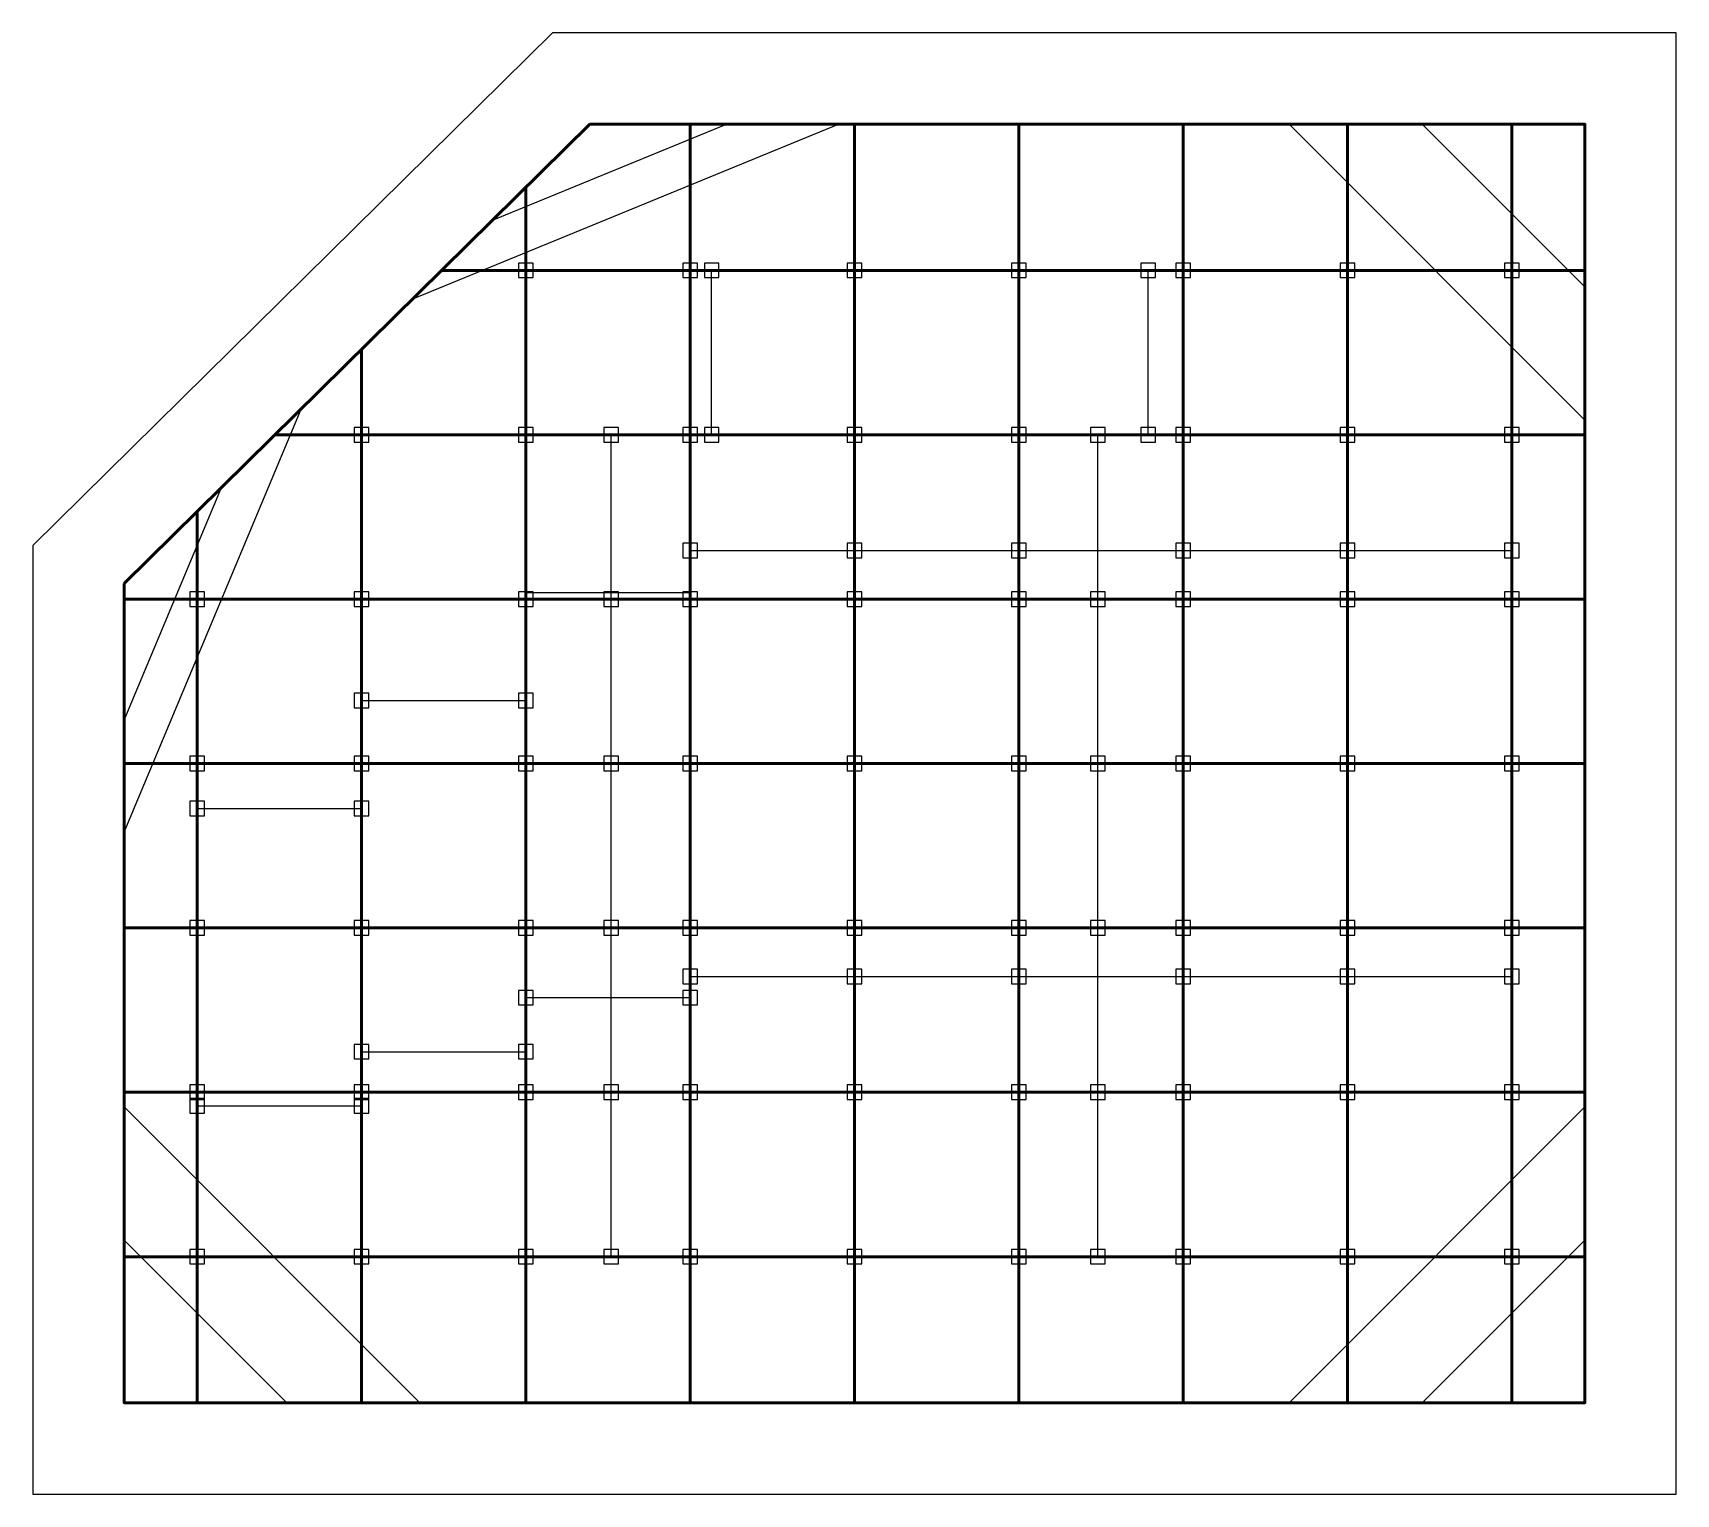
# Model space of a CAD drawing. Header units: metres. Extents: x 29.5 to 119.5, y 18.2 to 98.2.
import ezdxf

# ---------------------------------------------------------------- set-up
doc = ezdxf.new("R2010")
doc.units = ezdxf.units.M
for name, color, linetype in [('CORNER', 2, 'Continuous'), ('PILLAR', 7, 'Continuous'), ('STRUT', 4, 'Continuous'), ('TIE', 8, 'Continuous'), ('WALING', 6, 'Continuous'), ('WALL_REF', 1, 'Continuous')]:
    doc.layers.add(name, color=color, linetype=linetype)

msp = doc.modelspace()

# ---------------------------------------------------------------- linework, layer by layer
at = {"layer": 'CORNER', "lineweight": 25}
for points in [[(50.358, 83.657), (73.663, 93.213)], [(54.72, 87.957), (67.538, 93.213)], [(60.051, 93.213), (73.663, 93.213)], [(98.342, 93.213), (114.542, 77.013)], [(98.342, 93.213), (114.542, 93.213)], [(105.632, 93.213), (114.542, 84.303)], [(114.542, 93.213), (114.542, 77.013)], [(34.542, 54.453), (44.236, 77.621)], [(34.542, 68.065), (44.236, 77.621)], [(34.542, 60.578), (39.874, 73.321)], [(34.542, 54.453), (34.542, 68.065)], [(50.742, 23.213), (34.542, 39.413)], [(34.542, 23.213), (34.542, 39.413)], [(114.542, 39.413), (98.342, 23.213)], [(114.542, 39.413), (114.542, 23.213)], [(43.452, 23.213), (34.542, 32.123)], [(114.542, 32.123), (105.632, 23.213)], [(50.742, 23.213), (34.542, 23.213)], [(114.542, 23.213), (98.342, 23.213)]]:
    msp.add_lwpolyline(points, dxfattribs=at)
at = {"layer": 'PILLAR'}
for points in [[(56.142, 84.813), (56.942, 84.813), (56.942, 85.613), (56.142, 85.613)], [(65.142, 84.813), (65.942, 84.813), (65.942, 85.613), (65.142, 85.613)], [(66.319, 84.813), (67.119, 84.813), (67.119, 85.613), (66.319, 85.613)], [(74.142, 84.813), (74.942, 84.813), (74.942, 85.613), (74.142, 85.613)], [(83.142, 84.813), (83.942, 84.813), (83.942, 85.613), (83.142, 85.613)], [(90.231, 84.813), (91.031, 84.813), (91.031, 85.613), (90.231, 85.613)], [(92.142, 84.813), (92.942, 84.813), (92.942, 85.613), (92.142, 85.613)], [(101.142, 84.813), (101.942, 84.813), (101.942, 85.613), (101.142, 85.613)], [(110.142, 84.813), (110.942, 84.813), (110.942, 85.613), (110.142, 85.613)], [(47.142, 75.813), (47.942, 75.813), (47.942, 76.613), (47.142, 76.613)], [(56.142, 75.813), (56.942, 75.813), (56.942, 76.613), (56.142, 76.613)], [(60.809, 75.813), (61.609, 75.813), (61.609, 76.613), (60.809, 76.613)], [(65.142, 75.813), (65.942, 75.813), (65.942, 76.613), (65.142, 76.613)], [(66.319, 75.813), (67.119, 75.813), (67.119, 76.613), (66.319, 76.613)], [(74.142, 75.813), (74.942, 75.813), (74.942, 76.613), (74.142, 76.613)], [(83.142, 75.813), (83.942, 75.813), (83.942, 76.613), (83.142, 76.613)], [(87.476, 75.813), (88.276, 75.813), (88.276, 76.613), (87.476, 76.613)], [(90.231, 75.813), (91.031, 75.813), (91.031, 76.613), (90.231, 76.613)], [(92.142, 75.813), (92.942, 75.813), (92.942, 76.613), (92.142, 76.613)], [(101.142, 75.813), (101.942, 75.813), (101.942, 76.613), (101.142, 76.613)], [(110.142, 75.813), (110.942, 75.813), (110.942, 76.613), (110.142, 76.613)], [(65.142, 69.48), (65.942, 69.48), (65.942, 70.28), (65.142, 70.28)], [(74.142, 69.48), (74.942, 69.48), (74.942, 70.28), (74.142, 70.28)], [(83.142, 69.48), (83.942, 69.48), (83.942, 70.28), (83.142, 70.28)], [(92.142, 69.48), (92.942, 69.48), (92.942, 70.28), (92.142, 70.28)], [(101.142, 69.48), (101.942, 69.48), (101.942, 70.28), (101.142, 70.28)], [(110.142, 69.48), (110.942, 69.48), (110.942, 70.28), (110.142, 70.28)], [(38.142, 66.813), (38.942, 66.813), (38.942, 67.613), (38.142, 67.613)], [(47.142, 66.813), (47.942, 66.813), (47.942, 67.613), (47.142, 67.613)], [(56.142, 66.813), (56.942, 66.813), (56.942, 67.613), (56.142, 67.613)], [(60.809, 66.813), (61.609, 66.813), (61.609, 67.613), (60.809, 67.613)], [(65.142, 66.813), (65.942, 66.813), (65.942, 67.613), (65.142, 67.613)], [(74.142, 66.813), (74.942, 66.813), (74.942, 67.613), (74.142, 67.613)], [(83.142, 66.813), (83.942, 66.813), (83.942, 67.613), (83.142, 67.613)], [(87.476, 66.813), (88.276, 66.813), (88.276, 67.613), (87.476, 67.613)], [(92.142, 66.813), (92.942, 66.813), (92.942, 67.613), (92.142, 67.613)], [(101.142, 66.813), (101.942, 66.813), (101.942, 67.613), (101.142, 67.613)], [(110.142, 66.813), (110.942, 66.813), (110.942, 67.613), (110.142, 67.613)], [(47.142, 61.259), (47.942, 61.259), (47.942, 62.059), (47.142, 62.059)], [(56.142, 61.259), (56.942, 61.259), (56.942, 62.059), (56.142, 62.059)], [(38.142, 57.813), (38.942, 57.813), (38.942, 58.613), (38.142, 58.613)], [(47.142, 57.813), (47.942, 57.813), (47.942, 58.613), (47.142, 58.613)], [(56.142, 57.813), (56.942, 57.813), (56.942, 58.613), (56.142, 58.613)], [(60.809, 57.813), (61.609, 57.813), (61.609, 58.613), (60.809, 58.613)], [(65.142, 57.813), (65.942, 57.813), (65.942, 58.613), (65.142, 58.613)], [(74.142, 57.813), (74.942, 57.813), (74.942, 58.613), (74.142, 58.613)], [(83.142, 57.813), (83.942, 57.813), (83.942, 58.613), (83.142, 58.613)], [(87.476, 57.813), (88.276, 57.813), (88.276, 58.613), (87.476, 58.613)], [(92.142, 57.813), (92.942, 57.813), (92.942, 58.613), (92.142, 58.613)], [(101.142, 57.813), (101.942, 57.813), (101.942, 58.613), (101.142, 58.613)], [(110.142, 57.813), (110.942, 57.813), (110.942, 58.613), (110.142, 58.613)], [(38.142, 55.343), (38.942, 55.343), (38.942, 56.143), (38.142, 56.143)], [(47.142, 55.343), (47.942, 55.343), (47.942, 56.143), (47.142, 56.143)], [(38.142, 48.813), (38.942, 48.813), (38.942, 49.613), (38.142, 49.613)], [(47.142, 48.813), (47.942, 48.813), (47.942, 49.613), (47.142, 49.613)], [(56.142, 48.813), (56.942, 48.813), (56.942, 49.613), (56.142, 49.613)], [(60.809, 48.813), (61.609, 48.813), (61.609, 49.613), (60.809, 49.613)], [(65.142, 48.813), (65.942, 48.813), (65.942, 49.613), (65.142, 49.613)], [(74.142, 48.813), (74.942, 48.813), (74.942, 49.613), (74.142, 49.613)], [(83.142, 48.813), (83.942, 48.813), (83.942, 49.613), (83.142, 49.613)], [(87.476, 48.813), (88.276, 48.813), (88.276, 49.613), (87.476, 49.613)], [(92.142, 48.813), (92.942, 48.813), (92.942, 49.613), (92.142, 49.613)], [(101.142, 48.813), (101.942, 48.813), (101.942, 49.613), (101.142, 49.613)], [(110.142, 48.813), (110.942, 48.813), (110.942, 49.613), (110.142, 49.613)], [(65.142, 46.147), (65.942, 46.147), (65.942, 46.947), (65.142, 46.947)], [(74.142, 46.147), (74.942, 46.147), (74.942, 46.947), (74.142, 46.947)], [(83.142, 46.147), (83.942, 46.147), (83.942, 46.947), (83.142, 46.947)], [(92.142, 46.147), (92.942, 46.147), (92.942, 46.947), (92.142, 46.947)], [(101.142, 46.147), (101.942, 46.147), (101.942, 46.947), (101.142, 46.947)], [(110.142, 46.147), (110.942, 46.147), (110.942, 46.947), (110.142, 46.947)], [(56.142, 44.994), (56.942, 44.994), (56.942, 45.794), (56.142, 45.794)], [(65.142, 44.994), (65.942, 44.994), (65.942, 45.794), (65.142, 45.794)], [(47.142, 42.036), (47.942, 42.036), (47.942, 42.836), (47.142, 42.836)], [(56.142, 42.036), (56.942, 42.036), (56.942, 42.836), (56.142, 42.836)], [(38.142, 39.813), (38.942, 39.813), (38.942, 40.613), (38.142, 40.613)], [(47.142, 39.813), (47.942, 39.813), (47.942, 40.613), (47.142, 40.613)], [(56.142, 39.813), (56.942, 39.813), (56.942, 40.613), (56.142, 40.613)], [(60.809, 39.813), (61.609, 39.813), (61.609, 40.613), (60.809, 40.613)], [(65.142, 39.813), (65.942, 39.813), (65.942, 40.613), (65.142, 40.613)], [(74.142, 39.813), (74.942, 39.813), (74.942, 40.613), (74.142, 40.613)], [(83.142, 39.813), (83.942, 39.813), (83.942, 40.613), (83.142, 40.613)], [(87.476, 39.813), (88.276, 39.813), (88.276, 40.613), (87.476, 40.613)], [(92.142, 39.813), (92.942, 39.813), (92.942, 40.613), (92.142, 40.613)], [(101.142, 39.813), (101.942, 39.813), (101.942, 40.613), (101.142, 40.613)], [(110.142, 39.813), (110.942, 39.813), (110.942, 40.613), (110.142, 40.613)], [(38.142, 39.078), (38.942, 39.078), (38.942, 39.878), (38.142, 39.878)], [(47.142, 39.078), (47.942, 39.078), (47.942, 39.878), (47.142, 39.878)], [(38.142, 30.813), (38.942, 30.813), (38.942, 31.613), (38.142, 31.613)], [(47.142, 30.813), (47.942, 30.813), (47.942, 31.613), (47.142, 31.613)], [(56.142, 30.813), (56.942, 30.813), (56.942, 31.613), (56.142, 31.613)], [(60.809, 30.813), (61.609, 30.813), (61.609, 31.613), (60.809, 31.613)], [(65.142, 30.813), (65.942, 30.813), (65.942, 31.613), (65.142, 31.613)], [(74.142, 30.813), (74.942, 30.813), (74.942, 31.613), (74.142, 31.613)], [(83.142, 30.813), (83.942, 30.813), (83.942, 31.613), (83.142, 31.613)], [(87.476, 30.813), (88.276, 30.813), (88.276, 31.613), (87.476, 31.613)], [(92.142, 30.813), (92.942, 30.813), (92.942, 31.613), (92.142, 31.613)], [(101.142, 30.813), (101.942, 30.813), (101.942, 31.613), (101.142, 31.613)], [(110.142, 30.813), (110.942, 30.813), (110.942, 31.613), (110.142, 31.613)]]:
    msp.add_lwpolyline(points, close=True, dxfattribs=at)
at = {"layer": 'STRUT', "lineweight": 50}
for points in [[(65.542, 23.213), (65.542, 93.213)], [(74.542, 23.213), (74.542, 93.213)], [(83.542, 23.213), (83.542, 93.213)], [(92.542, 23.213), (92.542, 93.213)], [(101.542, 23.213), (101.542, 93.213)], [(110.542, 23.213), (110.542, 93.213)], [(56.542, 23.213), (56.542, 89.754)], [(51.937, 85.213), (114.542, 85.213)], [(47.542, 23.213), (47.542, 80.881)], [(42.808, 76.213), (114.542, 76.213)], [(38.542, 23.213), (38.542, 72.008)], [(34.542, 67.213), (114.542, 67.213)], [(34.542, 58.213), (114.542, 58.213)], [(34.542, 49.213), (114.542, 49.213)], [(34.542, 40.213), (114.542, 40.213)], [(34.542, 31.213), (114.542, 31.213)]]:
    msp.add_lwpolyline(points, dxfattribs=at)
at = {"layer": 'TIE'}
for points in [[(66.719, 76.213), (66.719, 85.213)], [(90.631, 76.213), (90.631, 85.213)], [(61.209, 67.213), (61.209, 76.213)], [(87.876, 67.213), (87.876, 76.213)], [(65.542, 69.88), (74.542, 69.88)], [(74.542, 69.88), (83.542, 69.88)], [(83.542, 69.88), (92.542, 69.88)], [(92.542, 69.88), (101.542, 69.88)], [(101.542, 69.88), (110.542, 69.88)], [(56.542, 67.574), (65.542, 67.574)], [(61.209, 58.213), (61.209, 67.213)], [(87.876, 58.213), (87.876, 67.213)], [(47.542, 61.659), (56.542, 61.659)], [(61.209, 49.213), (61.209, 58.213)], [(87.876, 49.213), (87.876, 58.213)], [(38.542, 55.743), (47.542, 55.743)], [(61.209, 40.213), (61.209, 49.213)], [(87.876, 40.213), (87.876, 49.213)], [(65.542, 46.547), (74.542, 46.547)], [(74.542, 46.547), (83.542, 46.547)], [(83.542, 46.547), (92.542, 46.547)], [(92.542, 46.547), (101.542, 46.547)], [(101.542, 46.547), (110.542, 46.547)], [(56.542, 45.394), (65.542, 45.394)], [(47.542, 42.436), (56.542, 42.436)], [(61.209, 31.213), (61.209, 40.213)], [(87.876, 31.213), (87.876, 40.213)], [(38.542, 39.478), (47.542, 39.478)]]:
    msp.add_lwpolyline(points, dxfattribs=at)
at = {"layer": 'WALING', "lineweight": 50}
msp.add_lwpolyline([(34.542, 68.065), (60.051, 93.213), (114.542, 93.213), (114.542, 23.213), (34.542, 23.213), (34.542, 68.065)], close=True, dxfattribs=at)
at = {"layer": 'WALL_REF'}
msp.add_lwpolyline([(29.542, 70.157), (29.542, 18.213), (119.542, 18.213), (119.542, 98.213), (58.001, 98.213), (29.542, 70.157)], close=True, dxfattribs=at)

doc.saveas('drawing.dxf')
